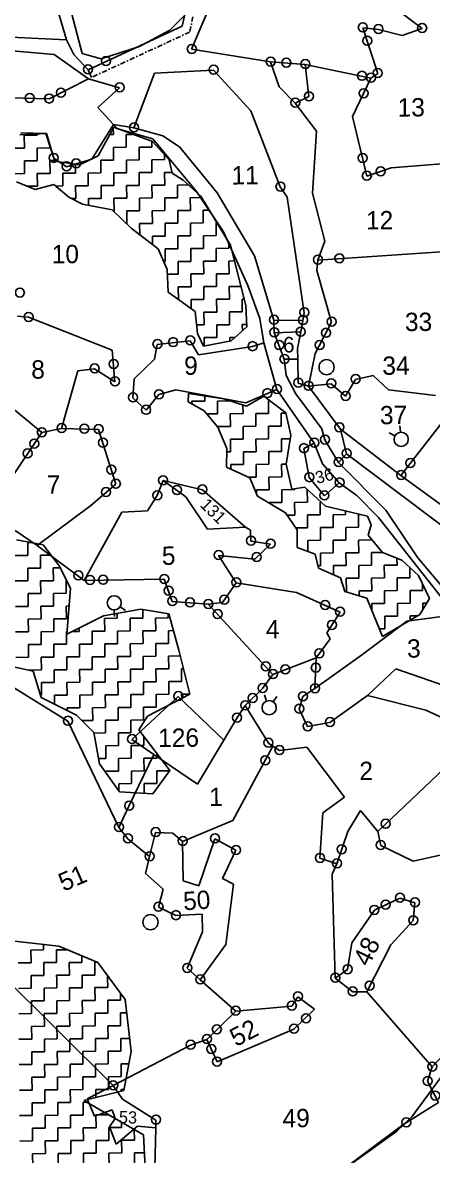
# Model space of a CAD drawing. Header units: metres. Extents: x 291285 to 296393, y 1982985 to 1990470.
# Drawn here: x 292028 to 292436, y 1985401 to 1986529 of the extents above; entities that cross this region are included whole.
import ezdxf

# ---------------------------------------------------------------- set-up
doc = ezdxf.new("R2010")
doc.units = ezdxf.units.M
doc.linetypes.add('DASHDOT', pattern=[1, 0.5, -0.25, 0, -0.25])
for name, color, linetype in [('OFF', 1, 'Continuous'), ('POLY_HATCH', 12, 'Continuous'), ('POLY_PARCEL', 6, 'Continuous'), ('POLY_ROAD', 30, 'Continuous'), ('POLY_WATER', 4, 'Continuous'), ('SYM_STONE', 1, 'Continuous'), ('TEXT_PARCEL', 7, 'Continuous'), ('V_BOUND_LINE', 7, 'Continuous'), ('V_BOUND_STREAM_LINE', 7, 'DASHDOT')]:
    doc.layers.add(name, color=color, linetype=linetype)
doc.styles.add('TEXT_MAP', font='')
doc.styles.get('TEXT_MAP').set_extended_font_data('Kruti Dev 050')

msp = doc.modelspace()

# ---------------------------------------------------------------- linework, layer by layer
for points in [[(292393.2, 1986120.9), (292398.8, 1986117.8)], [(292403.5, 1986127.8), (292404.2, 1986121.4)], [(292119.4, 1985938), (292119.3, 1985944.5)], [(292130.4, 1985943.8), (292125.1, 1985947.5)], [(292268.8, 1985859.8), (292271, 1985853.7)], [(292281.2, 1985858.3), (292277.5, 1985852.9)]]:
    msp.add_lwpolyline(points)
for centre, radius in [((292330.7, 1986186.3), 7.54), ((292405, 1986114.4), 7.07), ((292119.2, 1985951.5), 7.07), ((292273.5, 1985847.1), 7.07), ((292155.3, 1985633.4), 7.54)]:
    msp.add_circle(centre, radius)
at = {"layer": 'OFF'}
for p, q in [((292118.6, 1986428), (292138.9, 1986424.7)), ((292350.6, 1986100), (292344.4, 1986124.6)), ((292350.6, 1986100), (292342.5, 1986091.2))]:
    msp.add_line(p, q, dxfattribs=at)
at = {"layer": 'POLY_HATCH'}
for p, q in [((292118.7, 1986425.5), (292103.1, 1986396.7)), ((292157.2, 1986411.1), (292118.7, 1986425.5)), ((292051.1, 1986419), (292026.1, 1986419.6)), ((292060.2, 1986391.5), (292051.1, 1986419)), ((292173.8, 1986392.7), (292157.2, 1986411.1)), ((292084.7, 1986387.7), (292060.2, 1986391.5)), ((292103.1, 1986396.7), (292084.7, 1986387.7)), ((292176.8, 1986379.6), (292173.8, 1986392.7)), ((292187.9, 1986372.4), (292176.8, 1986379.6)), ((292022, 1986371), (292040.5, 1986363.4)), ((292040.5, 1986363.4), (292059, 1986368.1)), ((292059, 1986368.1), (292073.9, 1986355.6)), ((292205.5, 1986356.7), (292187.9, 1986372.4)), ((292073.9, 1986355.6), (292087.7, 1986348.5)), ((292235.1, 1986307.9), (292205.5, 1986356.7)), ((292087.7, 1986348.5), (292117, 1986343.1)), ((292117, 1986343.1), (292136.2, 1986324.8)), ((292136.2, 1986324.8), (292162.9, 1986304.3)), ((292162.9, 1986304.3), (292172, 1986283.7)), ((292250.4, 1986247.6), (292235.1, 1986307.9)), ((292172, 1986283.7), (292173, 1986260.9)), ((292173, 1986260.9), (292199.7, 1986241.6)), ((292251.4, 1986226.4), (292250.4, 1986247.6)), ((292199.7, 1986241.6), (292202.3, 1986219.8)), ((292202.3, 1986219.8), (292208, 1986207.3)), ((292235.7, 1986212.6), (292251.4, 1986226.4)), ((292208, 1986207.3), (292235.7, 1986212.6)), ((292192.9, 1986151.9), (292193.1, 1986159.9)), ((292193.1, 1986159.9), (292228.3, 1986154.9)), ((292228.3, 1986154.9), (292250.8, 1986147.6)), ((292250.8, 1986147.6), (292268.2, 1986157.5)), ((292268.2, 1986157.5), (292290.2, 1986140.8)), ((292208.8, 1986142.9), (292192.9, 1986151.9)), ((292222.5, 1986126.6), (292208.8, 1986142.9)), ((292290.2, 1986140.8), (292295.1, 1986118.4)), ((292231.2, 1986105.4), (292222.5, 1986126.6)), ((292295.1, 1986118.4), (292290.6, 1986089.8)), ((292231.1, 1986086.8), (292231.2, 1986105.4)), ((292254.2, 1986076.2), (292231.1, 1986086.8)), ((292290.6, 1986089.8), (292296.1, 1986064.7)), ((292261.8, 1986057.7), (292254.2, 1986076.2)), ((292296.1, 1986064.7), (292309.1, 1986066.7)), ((292309.1, 1986066.7), (292329.5, 1986047.8)), ((292289.9, 1986041.1), (292261.8, 1986057.7)), ((292301.4, 1986024.3), (292289.9, 1986041.1)), ((292329.5, 1986047.8), (292371.4, 1986037.9)), ((292371.4, 1986037.9), (292375.1, 1986029.3)), ((292375.1, 1986029.3), (292372.1, 1986019.1)), ((292301.3, 1986006.8), (292301.4, 1986024.3)), ((292372.1, 1986019.1), (292386.4, 1986001.7)), ((292048.3, 1986009.2), (292021.9, 1986014.4)), ((292064.8, 1985988), (292048.3, 1986009.2)), ((292319.4, 1986000.1), (292301.3, 1986006.8)), ((292322.5, 1985986), (292319.4, 1986000.1)), ((292386.4, 1986001.7), (292405.6, 1985993.9)), ((292075.5, 1985965.9), (292064.8, 1985988)), ((292344.5, 1985976.5), (292322.5, 1985986)), ((292405.6, 1985993.9), (292422.1, 1985978.8)), ((292348.8, 1985962.9), (292344.5, 1985976.5)), ((292422.1, 1985978.8), (292433.1, 1985955.9)), ((292072.1, 1985920.2), (292075.5, 1985965.9)), ((292370.7, 1985956.2), (292348.8, 1985962.9)), ((292375.2, 1985945.7), (292370.7, 1985956.2)), ((292433.1, 1985955.9), (292423.5, 1985940)), ((292108.4, 1985938.5), (292072.1, 1985920.2)), ((292145.6, 1985945.1), (292108.4, 1985938.5)), ((292173.7, 1985940.7), (292145.6, 1985945.1)), ((292183.7, 1985904.4), (292173.7, 1985940.7)), ((292386.5, 1985918.1), (292375.2, 1985945.7)), ((292423.5, 1985940), (292386.5, 1985918.1)), ((292194.5, 1985860.5), (292183.7, 1985904.4)), ((292011.2, 1985889.6), (292038.5, 1985883.5)), ((292038.5, 1985883.5), (292046.6, 1985857.2)), ((292152.4, 1985838.8), (292194.5, 1985860.5)), ((292046.6, 1985857.2), (292081.5, 1985839.5)), ((292081.5, 1985839.5), (292098.9, 1985822.5)), ((292143.7, 1985824.9), (292152.4, 1985838.8)), ((292174.6, 1985784.6), (292143.7, 1985824.9)), ((292098.9, 1985822.5), (292104.6, 1985791.1)), ((292104.6, 1985791.1), (292124.5, 1985763.2)), ((292157.6, 1985761.4), (292174.6, 1985784.6)), ((292124.5, 1985763.2), (292157.6, 1985761.4)), ((292011, 1985615.5), (292064, 1985609.4)), ((292064, 1985609.4), (292103, 1985593.1)), ((292103, 1985593.1), (292130, 1985556.5)), ((292130, 1985556.5), (292136, 1985504.7)), ((292136, 1985504.7), (292128.7, 1985465.8)), ((292128.7, 1985465.8), (292089, 1985455.9)), ((292089, 1985455.9), (292148.3, 1985421.6)), ((292148.3, 1985421.6), (292150, 1985388.9))]:
    msp.add_line(p, q, dxfattribs=at)
at = {"layer": 'POLY_HATCH', "linetype": 'Continuous'}
for p, q in [((292118.4, 1986417.9), (292118.3, 1986424.8)), ((292029.6, 1986417.2), (292042.3, 1986417.3)), ((292029.7, 1986404.5), (292029.6, 1986417.2)), ((292042.3, 1986417.3), (292042.3, 1986419.3)), ((292114.6, 1986417.9), (292118.4, 1986417.9)), ((292131.1, 1986418), (292138.5, 1986418.1)), ((292131.2, 1986405.3), (292131.1, 1986418)), ((292017.1, 1986404.4), (292029.7, 1986404.5)), ((292042.4, 1986404.6), (292055.1, 1986404.7)), ((292042.5, 1986391.9), (292042.4, 1986404.6)), ((292055.1, 1986404.7), (292055.1, 1986407)), ((292118.5, 1986405.2), (292131.2, 1986405.3)), ((292118.6, 1986392.5), (292118.5, 1986405.2)), ((292143.9, 1986405.4), (292156.5, 1986405.5)), ((292144, 1986392.8), (292143.9, 1986405.4)), ((292156.5, 1986405.5), (292156.5, 1986411.3)), ((292029.8, 1986391.8), (292042.5, 1986391.9)), ((292029.9, 1986379.1), (292029.8, 1986391.8)), ((292055.2, 1986392), (292060, 1986392.1)), ((292055.3, 1986379.3), (292055.2, 1986392)), ((292105.9, 1986392.4), (292118.6, 1986392.5)), ((292106, 1986379.8), (292105.9, 1986392.4)), ((292131.3, 1986392.6), (292144, 1986392.8)), ((292131.4, 1986380), (292131.3, 1986392.6)), ((292156.6, 1986392.9), (292169.3, 1986393)), ((292156.7, 1986380.2), (292156.6, 1986392.9)), ((292169.3, 1986393), (292169.3, 1986397.7)), ((292017.3, 1986379), (292029.9, 1986379.1)), ((292042.6, 1986379.2), (292055.3, 1986379.3)), ((292042.7, 1986366.6), (292042.6, 1986379.2)), ((292068, 1986379.5), (292080.7, 1986379.6)), ((292068.1, 1986366.8), (292068, 1986379.5)), ((292080.7, 1986379.6), (292080.6, 1986388.3)), ((292093.3, 1986379.7), (292106, 1986379.8)), ((292093.4, 1986367), (292093.3, 1986379.7)), ((292118.7, 1986379.9), (292131.4, 1986380)), ((292118.8, 1986367.2), (292118.7, 1986379.9)), ((292144.1, 1986380.1), (292156.7, 1986380.2)), ((292144.2, 1986367.4), (292144.1, 1986380.1)), ((292169.4, 1986380.3), (292176.6, 1986380.3)), ((292169.5, 1986367.6), (292169.4, 1986380.3)), ((292033.1, 1986366.5), (292042.7, 1986366.6)), ((292060.7, 1986366.7), (292068.1, 1986366.8)), ((292080.8, 1986366.9), (292093.4, 1986367)), ((292080.9, 1986354.2), (292080.8, 1986366.9)), ((292106.1, 1986367.1), (292118.8, 1986367.2)), ((292106.2, 1986354.4), (292106.1, 1986367.1)), ((292131.5, 1986367.3), (292144.2, 1986367.4)), ((292131.6, 1986354.6), (292131.5, 1986367.3)), ((292156.8, 1986367.5), (292169.5, 1986367.6)), ((292156.9, 1986354.8), (292156.8, 1986367.5)), ((292182.2, 1986367.7), (292193.1, 1986367.8)), ((292182.3, 1986355), (292182.2, 1986367.7)), ((292195, 1986355.1), (292206.4, 1986355.2)), ((292076.8, 1986354.2), (292080.9, 1986354.2)), ((292093.6, 1986354.3), (292106.2, 1986354.4)), ((292093.6, 1986347.4), (292093.6, 1986354.3)), ((292118.9, 1986354.5), (292131.6, 1986354.6)), ((292119, 1986341.8), (292118.9, 1986354.5)), ((292144.3, 1986354.7), (292156.9, 1986354.8)), ((292144.4, 1986342), (292144.3, 1986354.7)), ((292169.6, 1986354.9), (292182.3, 1986355)), ((292169.7, 1986342.2), (292169.6, 1986354.9)), ((292195.1, 1986342.4), (292195, 1986355.1)), ((292118.3, 1986341.8), (292119, 1986341.8)), ((292131.7, 1986341.9), (292144.4, 1986342)), ((292131.8, 1986329.3), (292131.7, 1986341.9)), ((292157.1, 1986342.1), (292169.7, 1986342.2)), ((292157.2, 1986329.5), (292157.1, 1986342.1)), ((292182.4, 1986342.3), (292195.1, 1986342.4)), ((292182.5, 1986329.7), (292182.4, 1986342.3)), ((292207.8, 1986342.6), (292214, 1986342.6)), ((292207.9, 1986329.9), (292207.8, 1986342.6)), ((292131.5, 1986329.2), (292131.8, 1986329.3)), ((292144.5, 1986329.4), (292157.2, 1986329.5)), ((292144.6, 1986318.4), (292144.5, 1986329.4)), ((292169.8, 1986329.6), (292182.5, 1986329.7)), ((292169.9, 1986316.9), (292169.8, 1986329.6)), ((292195.2, 1986329.8), (292207.9, 1986329.9)), ((292195.3, 1986317.1), (292195.2, 1986329.8)), ((292220.6, 1986330), (292221.7, 1986330)), ((292220.7, 1986317.3), (292220.6, 1986330)), ((292157.3, 1986316.8), (292169.9, 1986316.9)), ((292157.3, 1986308.6), (292157.3, 1986316.8)), ((292182.6, 1986317), (292195.3, 1986317.1)), ((292182.7, 1986304.3), (292182.6, 1986317)), ((292208, 1986317.2), (292220.7, 1986317.3)), ((292208.1, 1986304.5), (292208, 1986317.2)), ((292233.4, 1986304.7), (292233.4, 1986310.7)), ((292170, 1986304.2), (292182.7, 1986304.3)), ((292170.1, 1986291.5), (292170, 1986304.2)), ((292195.4, 1986304.4), (292208.1, 1986304.5)), ((292195.5, 1986291.7), (292195.4, 1986304.4)), ((292220.8, 1986304.6), (292233.4, 1986304.7)), ((292220.9, 1986291.9), (292220.8, 1986304.6)), ((292168.6, 1986291.5), (292170.1, 1986291.5)), ((292182.8, 1986291.6), (292195.5, 1986291.7)), ((292182.9, 1986278.9), (292182.8, 1986291.6)), ((292208.2, 1986291.8), (292220.9, 1986291.9)), ((292208.3, 1986279.2), (292208.2, 1986291.8)), ((292233.5, 1986292), (292239.1, 1986292.1)), ((292233.6, 1986279.4), (292233.5, 1986292)), ((292172.2, 1986278.9), (292182.9, 1986278.9)), ((292195.6, 1986279.1), (292208.3, 1986279.2)), ((292195.7, 1986266.4), (292195.6, 1986279.1)), ((292221, 1986279.3), (292233.6, 1986279.4)), ((292221.1, 1986266.6), (292221, 1986279.3)), ((292183, 1986266.3), (292195.7, 1986266.4)), ((292183.1, 1986253.6), (292183, 1986266.3)), ((292208.4, 1986266.5), (292221.1, 1986266.6)), ((292208.5, 1986253.8), (292208.4, 1986266.5)), ((292233.8, 1986266.7), (292245.6, 1986266.8)), ((292233.9, 1986254), (292233.8, 1986266.7)), ((292183.1, 1986253.6), (292183.1, 1986253.6)), ((292195.8, 1986253.7), (292208.5, 1986253.8)), ((292195.9, 1986244.3), (292195.8, 1986253.7)), ((292221.2, 1986253.9), (292233.9, 1986254)), ((292221.3, 1986241.2), (292221.2, 1986253.9)), ((292246.5, 1986254.1), (292248.8, 1986254.1)), ((292246.6, 1986241.4), (292246.5, 1986254.1)), ((292208.6, 1986241.1), (292221.3, 1986241.2)), ((292208.7, 1986228.4), (292208.6, 1986241.1)), ((292234, 1986241.3), (292246.6, 1986241.4)), ((292234.1, 1986228.6), (292234, 1986241.3)), ((292201.3, 1986228.4), (292208.7, 1986228.4)), ((292221.4, 1986228.5), (292234.1, 1986228.6)), ((292221.5, 1986215.9), (292221.4, 1986228.5)), ((292246.7, 1986228.7), (292251.3, 1986228.8)), ((292246.8, 1986222.4), (292246.7, 1986228.7)), ((292208.8, 1986215.8), (292221.5, 1986215.9)), ((292208.9, 1986207.4), (292208.8, 1986215.8)), ((292234.2, 1986216), (292239.5, 1986216)), ((292234.2, 1986212.3), (292234.2, 1986216)), ((292196.6, 1986152.3), (292209.3, 1986152.4)), ((292196.7, 1986149.7), (292196.6, 1986152.3)), ((292209.3, 1986152.4), (292209.3, 1986157.6)), ((292222, 1986152.5), (292234.7, 1986152.6)), ((292222.1, 1986139.8), (292222, 1986152.5)), ((292234.7, 1986152.6), (292234.7, 1986152.9)), ((292259.9, 1986152.8), (292260, 1986152.8)), ((292260, 1986152.8), (292260, 1986152.9)), ((292272.7, 1986152.9), (292274.2, 1986152.9)), ((292272.8, 1986140.2), (292272.7, 1986152.9)), ((292247.5, 1986140), (292247.4, 1986148.8)), ((292211.4, 1986139.7), (292222.1, 1986139.8)), ((292234.8, 1986139.9), (292247.5, 1986140)), ((292234.9, 1986127.2), (292234.8, 1986139.9)), ((292260.1, 1986140.1), (292272.8, 1986140.2)), ((292260.3, 1986127.4), (292260.1, 1986140.1)), ((292285.5, 1986140.3), (292290.3, 1986140.3)), ((292285.6, 1986127.6), (292285.5, 1986140.3)), ((292222.2, 1986127.1), (292234.9, 1986127.2)), ((292222.2, 1986126.9), (292222.2, 1986127.1)), ((292247.6, 1986127.3), (292260.3, 1986127.4)), ((292247.7, 1986114.6), (292247.6, 1986127.3)), ((292272.9, 1986127.5), (292285.6, 1986127.6)), ((292273, 1986114.8), (292272.9, 1986127.5)), ((292235, 1986114.5), (292247.7, 1986114.6)), ((292235.1, 1986101.8), (292235, 1986114.5)), ((292260.4, 1986114.7), (292273, 1986114.8)), ((292260.5, 1986102.1), (292260.4, 1986114.7)), ((292285.7, 1986114.9), (292294.6, 1986115)), ((292285.8, 1986102.3), (292285.7, 1986114.9)), ((292231.2, 1986101.8), (292235.1, 1986101.8)), ((292247.8, 1986102), (292260.5, 1986102.1)), ((292247.9, 1986089.3), (292247.8, 1986102)), ((292273.1, 1986102.2), (292285.8, 1986102.3)), ((292273.2, 1986089.5), (292273.1, 1986102.2)), ((292235.2, 1986089.2), (292247.9, 1986089.3)), ((292235.2, 1986084.9), (292235.2, 1986089.2)), ((292260.6, 1986089.4), (292273.2, 1986089.5)), ((292260.7, 1986076.7), (292260.6, 1986089.4)), ((292285.9, 1986089.6), (292290.7, 1986089.6)), ((292286, 1986076.9), (292285.9, 1986089.6)), ((292253.3, 1986076.6), (292260.7, 1986076.7)), ((292273.3, 1986076.8), (292286, 1986076.9)), ((292273.4, 1986064.1), (292273.3, 1986076.8)), ((292260.8, 1986064), (292273.4, 1986064.1)), ((292260.8, 1986060.2), (292260.8, 1986064)), ((292286.1, 1986064.2), (292298.8, 1986064.3)), ((292286.2, 1986051.5), (292286.1, 1986064.2)), ((292298.8, 1986064.3), (292298.8, 1986065.1)), ((292311.5, 1986064.4), (292311.6, 1986064.4)), ((292311.6, 1986051.8), (292311.5, 1986064.4)), ((292273.6, 1986051.4), (292286.2, 1986051.5)), ((292273.6, 1986050.8), (292273.6, 1986051.4)), ((292298.9, 1986051.6), (292311.6, 1986051.8)), ((292299, 1986039), (292298.9, 1986051.6)), ((292324.3, 1986051.9), (292325.1, 1986051.9)), ((292324.4, 1986039.2), (292324.3, 1986051.9)), ((292337.1, 1986039.3), (292349.7, 1986039.4)), ((292337.2, 1986026.6), (292337.1, 1986039.3)), ((292349.7, 1986039.4), (292349.7, 1986043)), ((292362.4, 1986039.5), (292364.5, 1986039.5)), ((292362.5, 1986026.8), (292362.4, 1986039.5)), ((292291.4, 1986038.9), (292299, 1986039)), ((292311.7, 1986039.1), (292324.4, 1986039.2)), ((292311.8, 1986026.4), (292311.7, 1986039.1)), ((292300.1, 1986026.3), (292311.8, 1986026.4)), ((292324.5, 1986026.5), (292337.2, 1986026.6)), ((292324.6, 1986013.8), (292324.5, 1986026.5)), ((292349.8, 1986026.7), (292362.5, 1986026.8)), ((292349.9, 1986014), (292349.8, 1986026.7)), ((292033, 1986011.4), (292036.8, 1986011.5)), ((292033.1, 1985998.8), (292033, 1986011.4)), ((292311.9, 1986013.7), (292324.6, 1986013.8)), ((292312, 1986002.8), (292311.9, 1986013.7)), ((292337.3, 1986013.9), (292349.9, 1986014)), ((292337.4, 1986001.2), (292337.3, 1986013.9)), ((292362.6, 1986014.1), (292375.3, 1986014.2)), ((292362.7, 1986001.4), (292362.6, 1986014.1)), ((292375.3, 1986014.2), (292375.3, 1986015.2)), ((292020.4, 1985998.7), (292033.1, 1985998.8)), ((292045.7, 1985998.9), (292056.3, 1985998.9)), ((292045.8, 1985986.2), (292045.7, 1985998.9)), ((292324.7, 1986001.1), (292337.4, 1986001.2)), ((292324.8, 1985988.5), (292324.7, 1986001.1)), ((292350, 1986001.3), (292362.7, 1986001.4)), ((292350.1, 1985988.7), (292350, 1986001.3)), ((292375.4, 1986001.6), (292386.6, 1986001.6)), ((292375.5, 1985988.9), (292375.4, 1986001.6)), ((292400.9, 1985989.1), (292400.8, 1985995.8)), ((292033.2, 1985986.1), (292045.8, 1985986.2)), ((292033.3, 1985973.4), (292033.2, 1985986.1)), ((292058.5, 1985986.3), (292065.6, 1985986.3)), ((292058.6, 1985973.6), (292058.5, 1985986.3)), ((292322, 1985988.4), (292324.8, 1985988.5)), ((292337.5, 1985988.6), (292350.1, 1985988.7)), ((292337.5, 1985979.5), (292337.5, 1985988.6)), ((292362.8, 1985988.8), (292375.5, 1985988.9)), ((292362.9, 1985976.1), (292362.8, 1985988.8)), ((292388.2, 1985989), (292400.9, 1985989.1)), ((292388.3, 1985976.3), (292388.2, 1985989)), ((292413.6, 1985976.5), (292413.6, 1985986.5)), ((292020.6, 1985973.3), (292033.3, 1985973.4)), ((292045.9, 1985973.5), (292058.6, 1985973.6)), ((292046, 1985960.8), (292045.9, 1985973.5)), ((292071.3, 1985973.7), (292071.7, 1985973.7)), ((292071.4, 1985961), (292071.3, 1985973.7)), ((292350.3, 1985976), (292362.9, 1985976.1)), ((292350.4, 1985963.3), (292350.3, 1985976)), ((292375.6, 1985976.2), (292388.3, 1985976.3)), ((292375.7, 1985963.5), (292375.6, 1985976.2)), ((292401, 1985976.4), (292413.6, 1985976.5)), ((292401.1, 1985963.7), (292401, 1985976.4)), ((292033.4, 1985960.7), (292046, 1985960.8)), ((292033.5, 1985948), (292033.4, 1985960.7)), ((292058.7, 1985960.9), (292071.4, 1985961)), ((292058.8, 1985948.2), (292058.7, 1985960.9)), ((292348.7, 1985963.3), (292350.4, 1985963.3)), ((292363, 1985963.4), (292375.7, 1985963.5)), ((292363.1, 1985958.5), (292363, 1985963.4)), ((292388.4, 1985963.6), (292401.1, 1985963.7)), ((292388.5, 1985950.9), (292388.4, 1985963.6)), ((292413.8, 1985963.8), (292426.4, 1985963.9)), ((292413.9, 1985951.1), (292413.8, 1985963.8)), ((292426.4, 1985963.9), (292426.4, 1985969.8)), ((292375.8, 1985950.8), (292388.5, 1985950.9)), ((292375.9, 1985944.1), (292375.8, 1985950.8)), ((292401.2, 1985951), (292413.9, 1985951.1)), ((292401.3, 1985938.4), (292401.2, 1985951)), ((292426.5, 1985951.2), (292430.3, 1985951.3)), ((292426.6, 1985945.1), (292426.5, 1985951.2)), ((292020.8, 1985947.9), (292033.5, 1985948)), ((292046.1, 1985948.1), (292058.8, 1985948.2)), ((292046.3, 1985935.5), (292046.1, 1985948.1)), ((292071.5, 1985948.3), (292074.2, 1985948.4)), ((292071.6, 1985935.7), (292071.5, 1985948.3)), ((292122.3, 1985936.1), (292122.3, 1985941)), ((292147.7, 1985936.3), (292147.6, 1985944.8)), ((292173, 1985936.5), (292173, 1985940.8)), ((292388.6, 1985938.3), (292401.3, 1985938.4)), ((292388.7, 1985925.6), (292388.6, 1985938.3)), ((292414, 1985938.5), (292421, 1985938.5)), ((292414, 1985934.4), (292414, 1985938.5)), ((292033.6, 1985935.4), (292046.3, 1985935.5)), ((292033.7, 1985922.7), (292033.6, 1985935.4)), ((292058.9, 1985935.6), (292071.6, 1985935.7)), ((292059, 1985922.9), (292058.9, 1985935.6)), ((292084.4, 1985923.1), (292084.4, 1985926.4)), ((292109.6, 1985936), (292122.3, 1985936.1)), ((292109.8, 1985923.3), (292109.6, 1985936)), ((292135, 1985936.2), (292147.7, 1985936.3)), ((292135.1, 1985923.5), (292135, 1985936.2)), ((292160.4, 1985936.4), (292173, 1985936.5)), ((292160.5, 1985923.7), (292160.4, 1985936.4)), ((292021, 1985922.6), (292033.7, 1985922.7)), ((292046.4, 1985922.8), (292059, 1985922.9)), ((292046.5, 1985910.1), (292046.4, 1985922.8)), ((292071.7, 1985923), (292072.3, 1985923)), ((292071.8, 1985910.3), (292071.7, 1985923)), ((292077.7, 1985923), (292084.4, 1985923.1)), ((292097.1, 1985923.2), (292109.8, 1985923.3)), ((292097.2, 1985910.5), (292097.1, 1985923.2)), ((292122.4, 1985923.4), (292135.1, 1985923.5)), ((292122.5, 1985910.7), (292122.4, 1985923.4)), ((292147.8, 1985923.6), (292160.5, 1985923.7)), ((292147.9, 1985910.9), (292147.8, 1985923.6)), ((292173.2, 1985923.8), (292178.3, 1985923.9)), ((292173.3, 1985911.1), (292173.2, 1985923.8)), ((292383.5, 1985925.5), (292388.7, 1985925.6)), ((292033.8, 1985910), (292046.5, 1985910.1)), ((292033.9, 1985897.3), (292033.8, 1985910)), ((292059.1, 1985910.2), (292071.8, 1985910.3)), ((292059.2, 1985897.5), (292059.1, 1985910.2)), ((292084.5, 1985910.4), (292097.2, 1985910.5)), ((292084.6, 1985897.7), (292084.5, 1985910.4)), ((292109.9, 1985910.6), (292122.5, 1985910.7)), ((292110, 1985897.9), (292109.9, 1985910.6)), ((292135.2, 1985910.8), (292147.9, 1985910.9)), ((292135.3, 1985898.1), (292135.2, 1985910.8)), ((292160.6, 1985911), (292173.3, 1985911.1)), ((292160.7, 1985898.4), (292160.6, 1985911)), ((292021.2, 1985897.2), (292033.9, 1985897.3)), ((292046.6, 1985897.4), (292059.2, 1985897.5)), ((292046.7, 1985884.7), (292046.6, 1985897.4)), ((292071.9, 1985897.6), (292084.6, 1985897.7)), ((292072, 1985884.9), (292071.9, 1985897.6)), ((292097.3, 1985897.8), (292110, 1985897.9)), ((292097.4, 1985885.2), (292097.3, 1985897.8)), ((292122.6, 1985898), (292135.3, 1985898.1)), ((292122.7, 1985885.4), (292122.6, 1985898)), ((292148, 1985898.2), (292160.7, 1985898.4)), ((292148.1, 1985885.6), (292148, 1985898.2)), ((292173.4, 1985898.5), (292185.1, 1985898.6)), ((292173.5, 1985885.8), (292173.4, 1985898.5)), ((292034, 1985884.6), (292046.7, 1985884.7)), ((292034, 1985884.5), (292034, 1985884.6)), ((292059.3, 1985884.8), (292072, 1985884.9)), ((292059.4, 1985872.2), (292059.3, 1985884.8)), ((292084.7, 1985885.1), (292097.4, 1985885.2)), ((292084.8, 1985872.4), (292084.7, 1985885.1)), ((292110.1, 1985885.3), (292122.7, 1985885.4)), ((292110.2, 1985872.6), (292110.1, 1985885.3)), ((292135.4, 1985885.5), (292148.1, 1985885.6)), ((292135.5, 1985872.8), (292135.4, 1985885.5)), ((292160.8, 1985885.7), (292173.5, 1985885.8)), ((292160.9, 1985873), (292160.8, 1985885.7)), ((292186.1, 1985885.9), (292188.2, 1985885.9)), ((292186.2, 1985873.2), (292186.1, 1985885.9)), ((292046.8, 1985872.1), (292059.4, 1985872.2)), ((292046.9, 1985859.4), (292046.8, 1985872.1)), ((292072.1, 1985872.3), (292084.8, 1985872.4)), ((292072.2, 1985859.6), (292072.1, 1985872.3)), ((292097.5, 1985872.5), (292110.2, 1985872.6)), ((292097.6, 1985859.8), (292097.5, 1985872.5)), ((292122.8, 1985872.7), (292135.5, 1985872.8)), ((292123, 1985860), (292122.8, 1985872.7)), ((292148.2, 1985872.9), (292160.9, 1985873)), ((292148.3, 1985860.2), (292148.2, 1985872.9)), ((292173.6, 1985873.1), (292186.2, 1985873.2)), ((292173.7, 1985860.4), (292173.6, 1985873.1)), ((292046, 1985859.4), (292046.9, 1985859.4)), ((292059.6, 1985859.5), (292072.2, 1985859.6)), ((292059.6, 1985850.6), (292059.6, 1985859.5)), ((292084.9, 1985859.7), (292097.6, 1985859.8)), ((292085, 1985847), (292084.9, 1985859.7)), ((292110.3, 1985859.9), (292123, 1985860)), ((292110.4, 1985847.2), (292110.3, 1985859.9)), ((292135.6, 1985860.1), (292148.3, 1985860.2)), ((292135.7, 1985847.4), (292135.6, 1985860.1)), ((292161, 1985860.3), (292173.7, 1985860.4)), ((292161.1, 1985847.6), (292161, 1985860.3)), ((292186.3, 1985860.5), (292194.5, 1985860.6)), ((292186.4, 1985856.3), (292186.3, 1985860.5)), ((292123.1, 1985847.3), (292135.7, 1985847.4)), ((292148.4, 1985847.5), (292161.1, 1985847.6)), ((292148.5, 1985834.9), (292148.4, 1985847.5)), ((292072.3, 1985846.9), (292085, 1985847)), ((292072.4, 1985844.2), (292072.3, 1985846.9)), ((292097.7, 1985847.1), (292110.4, 1985847.2)), ((292097.8, 1985834.4), (292097.7, 1985847.1)), ((292123.2, 1985834.6), (292123.1, 1985847.3)), ((292086.8, 1985834.3), (292097.8, 1985834.4)), ((292110.5, 1985834.5), (292123.2, 1985834.6)), ((292110.6, 1985821.9), (292110.5, 1985834.5)), ((292135.8, 1985834.7), (292148.5, 1985834.9)), ((292135.9, 1985822.1), (292135.8, 1985834.7)), ((292099, 1985821.8), (292110.6, 1985821.9)), ((292123.3, 1985822), (292135.9, 1985822.1)), ((292123.4, 1985809.3), (292123.3, 1985822)), ((292148.7, 1985809.5), (292148.7, 1985818.4)), ((292110.7, 1985809.2), (292123.4, 1985809.3)), ((292110.8, 1985796.5), (292110.7, 1985809.2)), ((292136, 1985809.4), (292148.7, 1985809.5)), ((292136.1, 1985796.7), (292136, 1985809.4)), ((292103.6, 1985796.4), (292110.8, 1985796.5)), ((292123.5, 1985796.6), (292136.1, 1985796.7)), ((292123.6, 1985783.9), (292123.5, 1985796.6)), ((292148.8, 1985796.8), (292161.5, 1985796.9)), ((292148.9, 1985784.1), (292148.8, 1985796.8)), ((292161.5, 1985796.9), (292161.5, 1985801.7)), ((292110.9, 1985783.8), (292123.6, 1985783.9)), ((292110.9, 1985782.2), (292110.9, 1985783.8)), ((292136.3, 1985784), (292148.9, 1985784.1)), ((292136.4, 1985771.4), (292136.3, 1985784)), ((292161.6, 1985784.2), (292174.3, 1985784.3)), ((292161.7, 1985771.6), (292161.6, 1985784.2)), ((292174.3, 1985784.3), (292174.3, 1985785)), ((292123.7, 1985771.2), (292136.4, 1985771.4)), ((292123.7, 1985764.3), (292123.7, 1985771.2)), ((292149, 1985771.5), (292161.7, 1985771.6)), ((292149.1, 1985761.9), (292149, 1985771.5)), ((292048.9, 1985605.8), (292048.9, 1985611.1)), ((292036.3, 1985605.7), (292048.9, 1985605.8)), ((292036.4, 1985593), (292036.3, 1985605.7)), ((292061.6, 1985605.9), (292072.2, 1985606)), ((292061.7, 1985593.2), (292061.6, 1985605.9)), ((292087.1, 1985593.4), (292087, 1985599.8)), ((292023.7, 1985592.9), (292036.4, 1985593)), ((292049, 1985593.1), (292061.7, 1985593.2)), ((292049.2, 1985580.4), (292049, 1985593.1)), ((292074.4, 1985593.3), (292087.1, 1985593.4)), ((292074.5, 1985580.6), (292074.4, 1985593.3)), ((292099.8, 1985593.5), (292101.9, 1985593.5)), ((292099.9, 1985580.8), (292099.8, 1985593.5)), ((292036.5, 1985580.3), (292049.2, 1985580.4)), ((292036.5, 1985576.8), (292036.5, 1985580.3)), ((292036.6, 1985567.6), (292036.5, 1985576.8)), ((292061.8, 1985580.5), (292074.5, 1985580.6)), ((292061.9, 1985577.1), (292061.8, 1985580.5)), ((292061.9, 1985567.9), (292061.9, 1985577.1)), ((292087.2, 1985580.7), (292099.9, 1985580.8)), ((292087.2, 1985577.4), (292087.2, 1985580.7)), ((292087.3, 1985568.1), (292087.2, 1985577.4)), ((292112.6, 1985577.7), (292112.6, 1985580.1)), ((292112.7, 1985568.3), (292112.6, 1985577.7)), ((292023.9, 1985567.5), (292036.6, 1985567.6)), ((292049.3, 1985567.8), (292061.9, 1985567.9)), ((292049.4, 1985555.1), (292049.3, 1985567.8)), ((292074.6, 1985568), (292087.3, 1985568.1)), ((292074.7, 1985555.3), (292074.6, 1985568)), ((292100, 1985568.2), (292112.7, 1985568.3)), ((292100.1, 1985555.5), (292100, 1985568.2)), ((292036.7, 1985555), (292049.4, 1985555.1)), ((292036.8, 1985542.3), (292036.7, 1985555)), ((292062, 1985555.2), (292074.7, 1985555.3)), ((292062.1, 1985542.5), (292062, 1985555.2)), ((292087.4, 1985555.4), (292100.1, 1985555.5)), ((292087.5, 1985542.7), (292087.4, 1985555.4)), ((292112.8, 1985555.6), (292125.4, 1985555.7)), ((292112.9, 1985542.9), (292112.8, 1985555.6)), ((292125.4, 1985555.7), (292125.4, 1985562.8)), ((292100.2, 1985542.8), (292112.9, 1985542.9)), ((292100.3, 1985530.1), (292100.2, 1985542.8)), ((292125.5, 1985543), (292131.6, 1985543.1)), ((292125.6, 1985530.3), (292125.5, 1985543)), ((292024.1, 1985542.2), (292036.8, 1985542.3)), ((292049.5, 1985542.4), (292062.1, 1985542.5)), ((292049.6, 1985529.7), (292049.5, 1985542.4)), ((292074.8, 1985542.6), (292087.5, 1985542.7)), ((292074.9, 1985529.9), (292074.8, 1985542.6)), ((292036.9, 1985529.6), (292049.6, 1985529.7)), ((292037, 1985516.9), (292036.9, 1985529.6)), ((292062.2, 1985529.8), (292074.9, 1985529.9)), ((292062.4, 1985517.1), (292062.2, 1985529.8)), ((292087.6, 1985530), (292100.3, 1985530.1)), ((292087.7, 1985517.3), (292087.6, 1985530)), ((292113, 1985530.2), (292125.6, 1985530.3)), ((292113.1, 1985517.6), (292113, 1985530.2)), ((292024.3, 1985516.8), (292037, 1985516.9)), ((292049.7, 1985517), (292062.4, 1985517.1)), ((292049.8, 1985504.4), (292049.7, 1985517)), ((292075, 1985517.2), (292087.7, 1985517.3)), ((292075.1, 1985504.6), (292075, 1985517.2)), ((292100.4, 1985517.4), (292113.1, 1985517.6)), ((292100.5, 1985504.8), (292100.4, 1985517.4)), ((292125.7, 1985517.7), (292134.5, 1985517.7)), ((292125.9, 1985505), (292125.7, 1985517.7)), ((292037.1, 1985504.3), (292049.8, 1985504.4)), ((292037.2, 1985491.6), (292037.1, 1985504.3)), ((292062.5, 1985504.5), (292075.1, 1985504.6)), ((292062.6, 1985491.8), (292062.5, 1985504.5)), ((292087.8, 1985504.7), (292100.5, 1985504.8)), ((292087.9, 1985492), (292087.8, 1985504.7)), ((292113.2, 1985504.9), (292125.9, 1985505)), ((292113.3, 1985492.2), (292113.2, 1985504.9)), ((292024.5, 1985491.5), (292037.2, 1985491.6)), ((292049.9, 1985491.7), (292062.6, 1985491.8)), ((292050, 1985479), (292049.9, 1985491.7)), ((292075.2, 1985491.9), (292087.9, 1985492)), ((292075.3, 1985479.2), (292075.2, 1985491.9)), ((292100.6, 1985492.1), (292113.3, 1985492.2)), ((292100.7, 1985479.4), (292100.6, 1985492.1)), ((292126, 1985492.3), (292133.7, 1985492.4)), ((292126.1, 1985479.6), (292126, 1985492.3)), ((292037.3, 1985478.9), (292050, 1985479)), ((292037.4, 1985466.2), (292037.3, 1985478.9)), ((292062.7, 1985479.1), (292075.3, 1985479.2)), ((292062.8, 1985466.4), (292062.7, 1985479.1)), ((292088, 1985479.3), (292100.7, 1985479.4)), ((292088.1, 1985466.6), (292088, 1985479.3)), ((292113.4, 1985479.5), (292126.1, 1985479.6)), ((292113.5, 1985466.8), (292113.4, 1985479.5)), ((292024.7, 1985466.1), (292037.4, 1985466.2)), ((292050.1, 1985466.3), (292062.8, 1985466.4)), ((292050.2, 1985453.6), (292050.1, 1985466.3)), ((292075.4, 1985466.5), (292088.1, 1985466.6)), ((292075.5, 1985453.8), (292075.4, 1985466.5)), ((292100.8, 1985466.7), (292113.5, 1985466.8)), ((292100.9, 1985458.9), (292100.8, 1985466.7)), ((292126.2, 1985466.9), (292128.9, 1985467)), ((292126.2, 1985465.2), (292126.2, 1985466.9)), ((292037.5, 1985453.5), (292050.2, 1985453.6)), ((292037.6, 1985440.9), (292037.5, 1985453.5)), ((292062.9, 1985453.7), (292075.5, 1985453.8)), ((292063, 1985441.1), (292062.9, 1985453.7)), ((292088.2, 1985453.9), (292092.3, 1985454)), ((292088.3, 1985441.3), (292088.2, 1985453.9)), ((292075.7, 1985441.2), (292088.3, 1985441.3)), ((292101, 1985441.4), (292113.7, 1985441.5)), ((292101.1, 1985428.7), (292101, 1985441.4)), ((292113.7, 1985441.5), (292113.7, 1985441.6)), ((292024.9, 1985440.7), (292037.6, 1985440.9)), ((292050.3, 1985441), (292063, 1985441.1)), ((292050.4, 1985428.3), (292050.3, 1985441)), ((292075.8, 1985428.5), (292075.7, 1985441.2)), ((292126.5, 1985428.9), (292126.4, 1985434.2)), ((292037.7, 1985428.2), (292050.4, 1985428.3)), ((292037.8, 1985415.5), (292037.7, 1985428.2)), ((292063.1, 1985428.4), (292075.8, 1985428.5)), ((292063.2, 1985415.7), (292063.1, 1985428.4)), ((292088.4, 1985428.6), (292101.1, 1985428.7)), ((292088.5, 1985415.9), (292088.4, 1985428.6)), ((292113.8, 1985428.8), (292126.5, 1985428.9)), ((292113.9, 1985416.1), (292113.8, 1985428.8)), ((292139.3, 1985416.3), (292139.2, 1985426.9)), ((292025.1, 1985415.4), (292037.8, 1985415.5)), ((292050.5, 1985415.6), (292063.2, 1985415.7)), ((292050.6, 1985402.9), (292050.5, 1985415.6)), ((292075.9, 1985415.8), (292088.5, 1985415.9)), ((292076, 1985403.1), (292075.9, 1985415.8)), ((292101.2, 1985416), (292113.9, 1985416.1)), ((292101.3, 1985403.3), (292101.2, 1985416)), ((292126.6, 1985416.2), (292139.3, 1985416.3)), ((292126.7, 1985403.5), (292126.6, 1985416.2)), ((292037.9, 1985402.8), (292050.6, 1985402.9)), ((292038, 1985390.1), (292037.9, 1985402.8)), ((292063.3, 1985403), (292076, 1985403.1)), ((292063.4, 1985390.3), (292063.3, 1985403)), ((292088.6, 1985403.2), (292101.3, 1985403.3)), ((292088.7, 1985390.5), (292088.6, 1985403.2)), ((292114, 1985403.4), (292126.7, 1985403.5)), ((292114.1, 1985390.8), (292114, 1985403.4)), ((292139.4, 1985403.6), (292149.2, 1985403.7)), ((292139.5, 1985391), (292139.4, 1985403.6))]:
    msp.add_line(p, q, dxfattribs=at)
at = {"layer": 'POLY_PARCEL'}
for p, q in [((292425.8, 1986523.7), (292392.6, 1986548.5)), ((292381.6, 1986478.8), (292366.7, 1986524.3)), ((292366.7, 1986524.3), (292382.3, 1986522.7)), ((292382.3, 1986522.7), (292405.9, 1986516.7)), ((292405.9, 1986516.7), (292425.8, 1986523.7)), ((292275, 1986490.3), (292309.5, 1986487.8)), ((292309.5, 1986487.8), (292312.9, 1986455.8)), ((292309.5, 1986487.8), (292374.9, 1986474.2)), ((292093.5, 1986473.4), (292054.3, 1986453.5)), ((292374.9, 1986474.2), (292356.5, 1986435.9)), ((292374.9, 1986474.2), (292381.6, 1986478.8)), ((292054.3, 1986453.5), (291912.7, 1986457.7)), ((292312.9, 1986455.8), (292299.3, 1986449.4)), ((292356.5, 1986435.9), (292370.7, 1986376.5)), ((292118.6, 1986428), (292096.8, 1986393.4)), ((292051.7, 1986419.2), (292025.2, 1986417.7)), ((292058.9, 1986394.4), (292051.7, 1986419.2)), ((292071.6, 1986385.9), (292058.9, 1986394.4)), ((292096.8, 1986393.4), (292071.6, 1986385.9)), ((292395.1, 1986384.7), (292457.7, 1986389.9)), ((292370.7, 1986376.5), (292395.1, 1986384.7)), ((292459.7, 1986302.2), (292322, 1986293)), ((292023, 1986237.2), (292033.9, 1986236)), ((292033.9, 1986236), (292117.3, 1986203.2)), ((292278.3, 1986233.1), (292307.1, 1986232.8)), ((292305, 1986221.6), (292278.6, 1986220.6)), ((292159.2, 1986194.2), (292162.1, 1986209)), ((292162.1, 1986209), (292194.7, 1986212.6)), ((292194.7, 1986212.6), (292203, 1986198.5)), ((292256.9, 1986206.8), (292268.2, 1986210.5)), ((292117.3, 1986203.2), (292119.9, 1986171.6)), ((292203, 1986198.5), (292256.9, 1986206.8)), ((292139.2, 1986174.8), (292159.2, 1986194.2)), ((292302.1, 1986194.3), (292288.6, 1986194.1)), ((292047, 1986121.1), (291980.1, 1986176.4)), ((292083, 1986182.5), (292066.7, 1986125.2)), ((292099.7, 1986184.6), (292083, 1986182.5)), ((292119.9, 1986171.6), (292099.7, 1986184.6)), ((292137.9, 1986155.8), (292139.2, 1986174.8)), ((292377.1, 1986177.9), (292359.6, 1986174.1)), ((292392.3, 1986163.7), (292377.1, 1986177.9)), ((292180.6, 1986163.7), (292163.6, 1986158.9)), ((292250.2, 1986150.9), (292180.6, 1986163.7)), ((292281.1, 1986164), (292250.2, 1986150.9)), ((292335.2, 1986169.8), (292312.7, 1986167.3)), ((292349.5, 1986157.3), (292335.2, 1986169.8)), ((292359.6, 1986174.1), (292349.5, 1986157.3)), ((292439.2, 1986158), (292392.3, 1986163.7)), ((292150.9, 1986143.4), (292137.9, 1986155.8)), ((292163.6, 1986158.9), (292150.9, 1986143.4)), ((292404.8, 1986078.5), (292447.8, 1986133.9)), ((292047, 1986121.1), (292015.5, 1986074.2)), ((292066.7, 1986125.2), (292047, 1986121.1)), ((292103.5, 1986124.2), (292066.7, 1986125.2)), ((292120.7, 1986069.8), (292103.5, 1986124.2)), ((292308, 1986105.2), (292318.5, 1986110.6)), ((292313.5, 1986076.3), (292308, 1986105.2)), ((292167.8, 1986073.3), (292162.1, 1986058.3)), ((292167.8, 1986073.3), (292207, 1986064.1)), ((292190.4, 1986057.2), (292167.8, 1986073.3)), ((292328.5, 1986058.1), (292313.5, 1986076.3)), ((292096, 1986048.5), (292120.7, 1986069.8)), ((292249.9, 1986027), (292207, 1986064.1)), ((292343.4, 1986071), (292328.5, 1986058.1)), ((292162.1, 1986058.3), (292152.4, 1986043.2)), ((292212.2, 1986024.8), (292190.4, 1986057.2)), ((292042.6, 1986008.7), (292096, 1986048.5)), ((292126.7, 1986041.7), (292089.4, 1985973.9)), ((292152.4, 1986043.2), (292126.7, 1986041.7)), ((292020.5, 1986023.6), (292042.6, 1986008.7)), ((292249.9, 1986027), (292212.2, 1986024.8)), ((292255, 1986023.9), (292249.9, 1986027)), ((292255.4, 1986013.1), (292255, 1986023.9)), ((292089.4, 1985973.9), (292042.6, 1986008.7)), ((292274.8, 1986010.1), (292255.4, 1986013.1)), ((292259.2, 1985995), (292274.8, 1986010.1)), ((292240.7, 1985971.6), (292223.2, 1985998.8)), ((292223.2, 1985998.8), (292259.2, 1985995)), ((292089.4, 1985973.9), (292168.9, 1985975)), ((292168.9, 1985975), (292176.9, 1985952.9)), ((292227.1, 1985952), (292240.7, 1985971.6)), ((292300.8, 1985961.8), (292240.7, 1985971.6)), ((292344.1, 1985942.3), (292300.8, 1985961.8)), ((292176.9, 1985952.9), (292212.8, 1985950.1)), ((292212.8, 1985950.1), (292227.1, 1985952)), ((292212.8, 1985950.1), (292277.2, 1985880.1)), ((292331.1, 1985921.5), (292344.1, 1985942.3)), ((292410.6, 1985933.4), (292448.2, 1985938.2)), ((292365.6, 1985899.3), (292410.6, 1985933.4)), ((292320.3, 1985896.6), (292334.3, 1985915.6)), ((292334.3, 1985915.6), (292331.1, 1985921.5)), ((291976, 1985893.5), (292072.9, 1985833.6)), ((292277.2, 1985880.1), (292320.3, 1985896.6)), ((292319.1, 1985866.1), (292365.6, 1985899.3)), ((292319.1, 1985866.1), (292320.3, 1985896.6)), ((292371.5, 1985859.2), (292399.6, 1985885.9)), ((292399.6, 1985885.9), (292449.6, 1985868.4)), ((292267, 1985866.2), (292277.2, 1985880.1)), ((292249.5, 1985849.1), (292267, 1985866.2)), ((292307, 1985858.1), (292319.1, 1985866.1)), ((292371.5, 1985859.2), (292333.9, 1985832.2)), ((292429.5, 1985844.6), (292371.5, 1985859.2)), ((292136.8, 1985815.4), (292182.9, 1985858.2)), ((292182.9, 1985858.2), (292228.3, 1985814.8)), ((292249.5, 1985849.1), (292241.3, 1985836.8)), ((292272.7, 1985811.9), (292249.5, 1985849.1)), ((292303.5, 1985845.7), (292307, 1985858.1)), ((292241.3, 1985836.8), (292228.3, 1985814.8)), ((292311.8, 1985828.2), (292303.5, 1985845.7)), ((292446, 1985836.9), (292429.5, 1985844.6)), ((292072.9, 1985833.6), (292123.9, 1985727.8)), ((292333.9, 1985832.2), (292311.8, 1985828.2)), ((292158.5, 1985800.6), (292136.8, 1985815.4)), ((292228.3, 1985814.8), (292202.1, 1985770.9)), ((292277.3, 1985808.8), (292237.5, 1985734.8)), ((292277.3, 1985808.8), (292272.7, 1985811.9)), ((292283.7, 1985804.4), (292277.3, 1985808.8)), ((292311.2, 1985807.6), (292283.7, 1985804.4)), ((292348.4, 1985757.9), (292311.2, 1985807.6)), ((292133.9, 1985749), (292158.5, 1985800.6)), ((292202.1, 1985770.9), (292158.5, 1985800.6)), ((292447.8, 1985786.4), (292381.7, 1985723.9)), ((292326.9, 1985742.2), (292348.4, 1985757.9)), ((292123.9, 1985727.8), (292133.9, 1985749)), ((292237.5, 1985734.8), (292187.3, 1985713.9)), ((292324, 1985697.1), (292326.9, 1985742.2)), ((292364.4, 1985744.7), (292351.8, 1985723.9)), ((292381.7, 1985723.9), (292364.4, 1985744.7)), ((292123.9, 1985727.8), (292132.7, 1985716.5)), ((292351.8, 1985723.9), (292340.8, 1985691.6)), ((292381.7, 1985723.9), (292384.6, 1985709.8)), ((292132.7, 1985716.5), (292154.4, 1985698.7)), ((292160.2, 1985722.7), (292154.4, 1985698.7)), ((292177.7, 1985722.2), (292160.2, 1985722.7)), ((292187.3, 1985713.9), (292177.7, 1985722.2)), ((292187.3, 1985713.9), (292188, 1985674.5)), ((292203.6, 1985669.6), (292219.5, 1985716.4)), ((292219.5, 1985716.4), (292240.4, 1985705)), ((292240.4, 1985705), (292227.1, 1985676.8)), ((292384.6, 1985709.8), (292416.8, 1985694.2)), ((292416.8, 1985694.2), (292449.7, 1985701.6)), ((292154.4, 1985698.7), (292150.5, 1985682)), ((292340.8, 1985691.6), (292324, 1985697.1)), ((292340.8, 1985691.6), (292336.4, 1985681.2)), ((292150.5, 1985682), (292168, 1985666.4)), ((292336.4, 1985681.2), (292339.3, 1985577.7)), ((292188, 1985674.5), (292203.6, 1985669.6)), ((292227.1, 1985676.8), (292238.1, 1985671.2)), ((292238.1, 1985671.2), (292230.3, 1985611.2)), ((292168, 1985666.4), (292163.2, 1985648.4)), ((292403.6, 1985657.3), (292378.3, 1985645.3)), ((292418.6, 1985652.8), (292403.6, 1985657.3)), ((292163.2, 1985648.4), (292180.6, 1985640)), ((292378.3, 1985645.3), (292355.9, 1985612.7)), ((292416.9, 1985635), (292418.6, 1985652.8)), ((292180.6, 1985640), (292206.9, 1985641.5)), ((292206.9, 1985641.5), (292207.2, 1985623.7)), ((292394.7, 1985610.8), (292416.9, 1985635)), ((292207.2, 1985623.7), (292191.7, 1985587.5)), ((292230.3, 1985611.2), (292204.8, 1985576)), ((292355.9, 1985612.7), (292351.4, 1985586.2)), ((292370.7, 1985564.2), (292394.7, 1985610.8)), ((292118.1, 1985470.6), (292006.2, 1985581.9)), ((292204.8, 1985576), (292191.7, 1985587.5)), ((292351.4, 1985586.2), (292339.3, 1985577.7)), ((292339.3, 1985577.7), (292356.7, 1985564.1)), ((292240.2, 1985544.9), (292204.8, 1985576)), ((292296, 1985549.8), (292302, 1985559.1)), ((292302, 1985559.1), (292318.7, 1985546.9)), ((292356.7, 1985564.1), (292370.7, 1985564.2)), ((292370.7, 1985564.2), (292435.8, 1985489.2)), ((292211.4, 1985516.7), (292240.2, 1985544.9)), ((292240.2, 1985544.9), (292296, 1985549.8)), ((292318.7, 1985546.9), (292298.1, 1985526.9)), ((292298.1, 1985526.9), (292221.6, 1985494.2)), ((292435.8, 1985489.2), (292467.1, 1985522.7)), ((292195.3, 1985511), (292118.1, 1985470.6)), ((292211.4, 1985516.7), (292195.3, 1985511)), ((292221.6, 1985494.2), (292211.4, 1985516.7)), ((292435.8, 1985489.2), (292431.3, 1985474.9)), ((292118.1, 1985470.6), (292092.4, 1985457.3)), ((292118.1, 1985470.6), (292127.5, 1985457.1)), ((292431.3, 1985474.9), (292442.1, 1985453.7)), ((292092.4, 1985457.3), (292099.6, 1985440.3)), ((292127.5, 1985457.1), (292160.8, 1985436.3)), ((292099.6, 1985440.3), (292117.1, 1985446.6)), ((292117.1, 1985446.6), (292120.3, 1985437.8)), ((292120.3, 1985437.8), (292114.6, 1985429.5)), ((292121.1, 1985412.4), (292142.3, 1985430.3)), ((292142.3, 1985430.3), (292160.6, 1985428.7)), ((292160.8, 1985436.3), (292160.6, 1985428.7)), ((292114.6, 1985429.5), (292121.1, 1985412.4)), ((292160.6, 1985428.7), (292158.2, 1985322.3))]:
    msp.add_line(p, q, dxfattribs=at)
at = {"layer": 'POLY_ROAD'}
for p, q in [((292118.6, 1986428), (292121.5, 1986424.1)), ((292121.5, 1986424.1), (292157.5, 1986413.7)), ((292138.9, 1986424.7), (292138.9, 1986424.7)), ((292138.9, 1986424.7), (292167.6, 1986416.6)), ((292157.5, 1986413.7), (292201.2, 1986361.4)), ((292167.6, 1986416.6), (292184.1, 1986405.7)), ((292184.1, 1986405.7), (292221.7, 1986359.8)), ((292201.2, 1986361.4), (292228.1, 1986321.1)), ((292221.7, 1986359.8), (292258.9, 1986297.3)), ((292228.1, 1986321.1), (292252.3, 1986267.7)), ((292258.9, 1986297.3), (292278.3, 1986233.1)), ((292252.3, 1986267.7), (292264.3, 1986234.8)), ((292264.3, 1986234.8), (292268.2, 1986210.5)), ((292278.3, 1986233.1), (292278.6, 1986220.6)), ((292278.6, 1986220.6), (292288.6, 1986194.1)), ((292268.2, 1986210.5), (292281.1, 1986164)), ((292288.6, 1986194.1), (292290.3, 1986178.1)), ((292290.3, 1986178.1), (292300.2, 1986159.7)), ((292281.1, 1986164), (292318.5, 1986110.6)), ((292300.2, 1986159.7), (292326.1, 1986124.7)), ((292326.1, 1986124.7), (292329.1, 1986113.8)), ((292318.5, 1986110.6), (292326.6, 1986090)), ((292329.1, 1986113.8), (292342.5, 1986091.2)), ((292326.6, 1986090), (292343.4, 1986071)), ((292389.8, 1986044), (292342.5, 1986091.2)), ((292343.4, 1986071), (292360.7, 1986058.3)), ((292360.7, 1986058.3), (292382.3, 1986036.7)), ((292421.6, 1985996.3), (292389.8, 1986044)), ((292382.3, 1986036.7), (292448.9, 1985952.2)), ((292448.4, 1985964.6), (292421.6, 1985996.3))]:
    msp.add_line(p, q, dxfattribs=at)
at = {"layer": 'POLY_WATER'}
for p, q in [((292198.4, 1986578.3), (292187, 1986525.9)), ((292196.3, 1986502.9), (292223.3, 1986566.9)), ((292187, 1986525.9), (292093.1, 1986482.6)), ((291934.7, 1986519.1), (292071.7, 1986512.3)), ((291948.8, 1986507.1), (292059.3, 1986497.7)), ((292275, 1986490.3), (292196.3, 1986502.9)), ((292059.3, 1986497.7), (292093.5, 1986473.4)), ((292159.3, 1986479.1), (292218, 1986482.1)), ((292218, 1986482.1), (292255.1, 1986441.7)), ((292283.6, 1986465.6), (292275, 1986490.3)), ((292093.5, 1986473.4), (292124.4, 1986464.6)), ((292159.3, 1986479.1), (292138.9, 1986424.7)), ((292124.4, 1986464.6), (292103, 1986444.8)), ((292299.3, 1986449.4), (292283.6, 1986465.6)), ((292320.5, 1986421.5), (292299.3, 1986449.4)), ((292103, 1986444.8), (292118.6, 1986428)), ((292255.1, 1986441.7), (292284.6, 1986365.8)), ((292316.8, 1986359.5), (292320.5, 1986421.5)), ((292284.6, 1986365.8), (292291.6, 1986355.6)), ((292291.6, 1986355.6), (292308.5, 1986240.5)), ((292328.9, 1986311.7), (292316.8, 1986359.5)), ((292322, 1986293), (292328.9, 1986311.7)), ((292321.1, 1986282.7), (292322, 1986293)), ((292335.6, 1986231.2), (292321.1, 1986282.7)), ((292307.1, 1986232.8), (292305, 1986221.6)), ((292308.5, 1986240.5), (292307.1, 1986232.8)), ((292319.5, 1986199.8), (292335.6, 1986231.2)), ((292305, 1986221.6), (292301.9, 1986205)), ((292301.9, 1986205), (292302.1, 1986194.3)), ((292312.7, 1986167.3), (292319.5, 1986199.8)), ((292302.1, 1986194.3), (292302.5, 1986170.3)), ((292302.5, 1986170.3), (292312.7, 1986167.3)), ((292344.4, 1986124.6), (292312.7, 1986167.3)), ((292404.8, 1986078.5), (292344.4, 1986124.6)), ((292350.6, 1986100), (292350.6, 1986100)), ((292350.6, 1986100), (292496.4, 1985990.1)), ((292483.6, 1986020.6), (292404.8, 1986078.5))]:
    msp.add_line(p, q, dxfattribs=at)
at = {"layer": 'SYM_STONE'}
for centre in [(292366.8, 1986524.8), (292382.4, 1986523.1), (292425.9, 1986524.2), (292371.2, 1986511.5), (292196.5, 1986503.3), (292111.1, 1986491.2), (292275.1, 1986490.7), (292290.7, 1986489.5), (292309.6, 1986488.2), (292093.2, 1986483), (292218.2, 1986482.6), (292365.9, 1986476.5), (292381.7, 1986479.3), (292124.6, 1986465), (292375, 1986474.6), (292035.1, 1986454.5), (292054.4, 1986453.9), (292066.1, 1986459.8), (292313.1, 1986456.2), (292367.6, 1986459.2), (292299.5, 1986449.8), (292139, 1986425.1), (292059, 1986394.8), (292071.7, 1986386.3), (292081.3, 1986389.2), (292366.6, 1986394.7), (292370.8, 1986376.9), (292384.5, 1986381.5), (292284.8, 1986366.2), (292343.5, 1986294.8), (292322.2, 1986293.4), (292025.2, 1986260.6), (292308.6, 1986240.9), (292034, 1986236.4), (292278.4, 1986233.5), (292307.2, 1986233.2), (292335.7, 1986231.6), (292278.7, 1986221), (292305, 1986221.6), (292330, 1986220.5), (292162.3, 1986209.4), (292177.9, 1986211.2), (292194.9, 1986213), (292257, 1986207.2), (292283.5, 1986208.4), (292323.8, 1986208.3), (292288.8, 1986194.5), (292099.8, 1986185), (292118.6, 1986189.5), (292120, 1986172.1), (292302.7, 1986170.8), (292335.3, 1986170.2), (292359.7, 1986174.5), (292163.8, 1986159.3), (292271.8, 1986160.4), (292281.2, 1986164.4), (292312.8, 1986167.7), (292138, 1986156.2), (292349.7, 1986157.7), (292151, 1986143.8), (292066.8, 1986125.6), (292089.4, 1986125), (292343.4, 1986126.5), (292047.1, 1986121.5), (292103.6, 1986124.6), (292329.2, 1986114.2), (292039.5, 1986110.1), (292107.9, 1986111.1), (292308.1, 1986105.6), (292318.6, 1986111), (292032.9, 1986100.4), (292342.6, 1986091.7), (292350.8, 1986100.4), (292116.4, 1986084.2), (292414.2, 1986090.8), (292120.8, 1986070.2), (292167.9, 1986073.7), (292313.6, 1986076.7), (292343.6, 1986071.4), (292405, 1986078.9), (292111.1, 1986061.8), (292162.2, 1986058.7), (292181.7, 1986063.9), (292207.1, 1986064.5), (292328.6, 1986058.5), (292255.5, 1986013.5), (292274.9, 1986010.5), (292223.3, 1985999.2), (292261.1, 1985997.1), (292083.5, 1985978.9), (292095, 1985974.4), (292108.2, 1985974.6), (292169, 1985975.4), (292240.8, 1985972), (292173.3, 1985963.7), (292177.1, 1985953.3), (292194.6, 1985951.9), (292213, 1985950.5), (292228.8, 1985954.6), (292329.3, 1985949.4), (292222.3, 1985940.3), (292344.2, 1985942.8), (292336, 1985929.6), (292323.5, 1985901.3), (292270.2, 1985888.2), (292277.3, 1985880.5), (292289.6, 1985885.2), (292320, 1985886.9), (292267.1, 1985866.6), (292319.2, 1985866.5), (292183, 1985858.6), (292257.1, 1985856.8), (292307.1, 1985858.5), (292249.7, 1985849.5), (292303.7, 1985846.1), (292073.1, 1985834), (292241.5, 1985837.2), (292334.1, 1985832.7), (292311.9, 1985828.6), (292137, 1985815.8), (292272.8, 1985812.3), (292283.8, 1985804.8), (292269.6, 1985794.7), (292134.1, 1985749.4), (292389.5, 1985731.5), (292124.1, 1985728.2), (292160.4, 1985723.1), (292132.8, 1985716.9), (292187.5, 1985714.3), (292219.6, 1985716.8), (292384.7, 1985710.2), (292154.6, 1985699.1), (292240.6, 1985705.4), (292324.1, 1985697.5), (292345.8, 1985706.1), (292341, 1985692), (292403.7, 1985657.7), (292418.8, 1985653.2), (292163.3, 1985648.8), (292180.7, 1985640.4), (292378.4, 1985645.7), (292389.5, 1985651), (292417, 1985635.4), (292191.9, 1985587.9), (292351.6, 1985586.6), (292204.9, 1985576.4), (292339.4, 1985578.1), (292356.8, 1985564.5), (292373.6, 1985570.2), (292296.1, 1985550.3), (292302.1, 1985559.5), (292240.3, 1985545.3), (292298.2, 1985527.3), (292310.3, 1985537.7), (292211.5, 1985517.1), (292221.4, 1985526.8), (292195.4, 1985511.4), (292216, 1985507.2), (292221.7, 1985494.6), (292435.9, 1985489.6), (292118.2, 1985471), (292431.5, 1985475.3), (292438.9, 1985460.7), (292160.9, 1985436.7), (292410.2, 1985434)]:
    msp.add_circle(centre, 4.49, dxfattribs=at)
at = {"layer": 'V_BOUND_LINE'}
for p, q in [((292071.7, 1986512.3), (292050.3, 1986585.5)), ((292075.3, 1986544.2), (292087.3, 1986498.9)), ((292174.7, 1986522.1), (292192.7, 1986540.3)), ((292144.4, 1986505.6), (292174.7, 1986522.1)), ((292071.7, 1986512.3), (292079.1, 1986497.8)), ((292106.3, 1986493.5), (292144.4, 1986505.6)), ((292079.1, 1986497.8), (292093.1, 1986482.6)), ((292087.3, 1986498.9), (292106.3, 1986493.5)), ((292093.1, 1986482.6), (292096.6, 1986474.9)), ((292460.8, 1985501.1), (292415.5, 1985439.6)), ((292406.6, 1985431.4), (292442.1, 1985453.7)), ((292335.7, 1985378.4), (292406.6, 1985431.4)), ((292415.5, 1985439.6), (292400.7, 1985425.2)), ((292400.7, 1985425.2), (292128.5, 1985230))]:
    msp.add_line(p, q, dxfattribs=at)
at = {"layer": 'V_BOUND_STREAM_LINE', "ltscale": 10}
for p, q in [((292206.3, 1986574.8), (292194.3, 1986520)), ((292194.3, 1986520), (292096.6, 1986474.9))]:
    msp.add_line(p, q, dxfattribs=at)

# ---------------------------------------------------------------- texts
at = {"layer": 'TEXT_PARCEL', "style": 'TEXT_MAP'}
for s, height, rotation, p in [('13', 18.26, 0.4682, (292401.5, 1986435.9)), ('11', 18.26, 0.4682, (292236.1, 1986368.2)), ('12', 18.26, 0.4682, (292370, 1986323.4)), ('10', 18.26, 0.4682, (292057, 1986289.7)), ('33', 18.26, 0.4682, (292408.8, 1986222.2)), ('6', 15.5, 0.4682, (292287.3, 1986200.9)), ('8', 18.3, 0.4682, (292036.6, 1986174.8)), ('9', 18.3, 0.4682, (292188.9, 1986178.6)), ('34', 18.26, 0.4682, (292386.3, 1986178.6)), ('37', 18.26, 0.4682, (292383.9, 1986129.4)), ('36', 12.17, 14.4942, (292321.2, 1986069.9)), ('7', 18.3, 0.4682, (292052, 1986060.1)), ('131', 12.17, 315.3825, (292203.9, 1986048.3)), ('5', 18.3, 0.4682, (292166.7, 1985989.3)), ('4', 18.3, 0.4682, (292270.3, 1985916.2)), ('3', 18.3, 0.4682, (292410.9, 1985896.9)), ('126', 18.26, 0.4682, (292163, 1985807.9)), ('2', 18.3, 0.4682, (292363.4, 1985774.9)), ('1', 18.3, 0.4682, (292213.8, 1985749)), ('51', 18.26, 23.651, (292068.8, 1985663.6)), ('50', 18.26, 3.8321, (292188.4, 1985645.2)), ('48', 18.26, 63.8857, (292372.7, 1985588.3)), ('52', 18.26, 27.7058, (292240.5, 1985508.9)), ('53', 12.17, 358.0841, (292123.7, 1985433.3)), ('49', 18.26, 0.4682, (292286.9, 1985429))]:
    msp.add_text(s, height=height, rotation=rotation, dxfattribs=at).set_placement(p)

doc.saveas('drawing.dxf')
